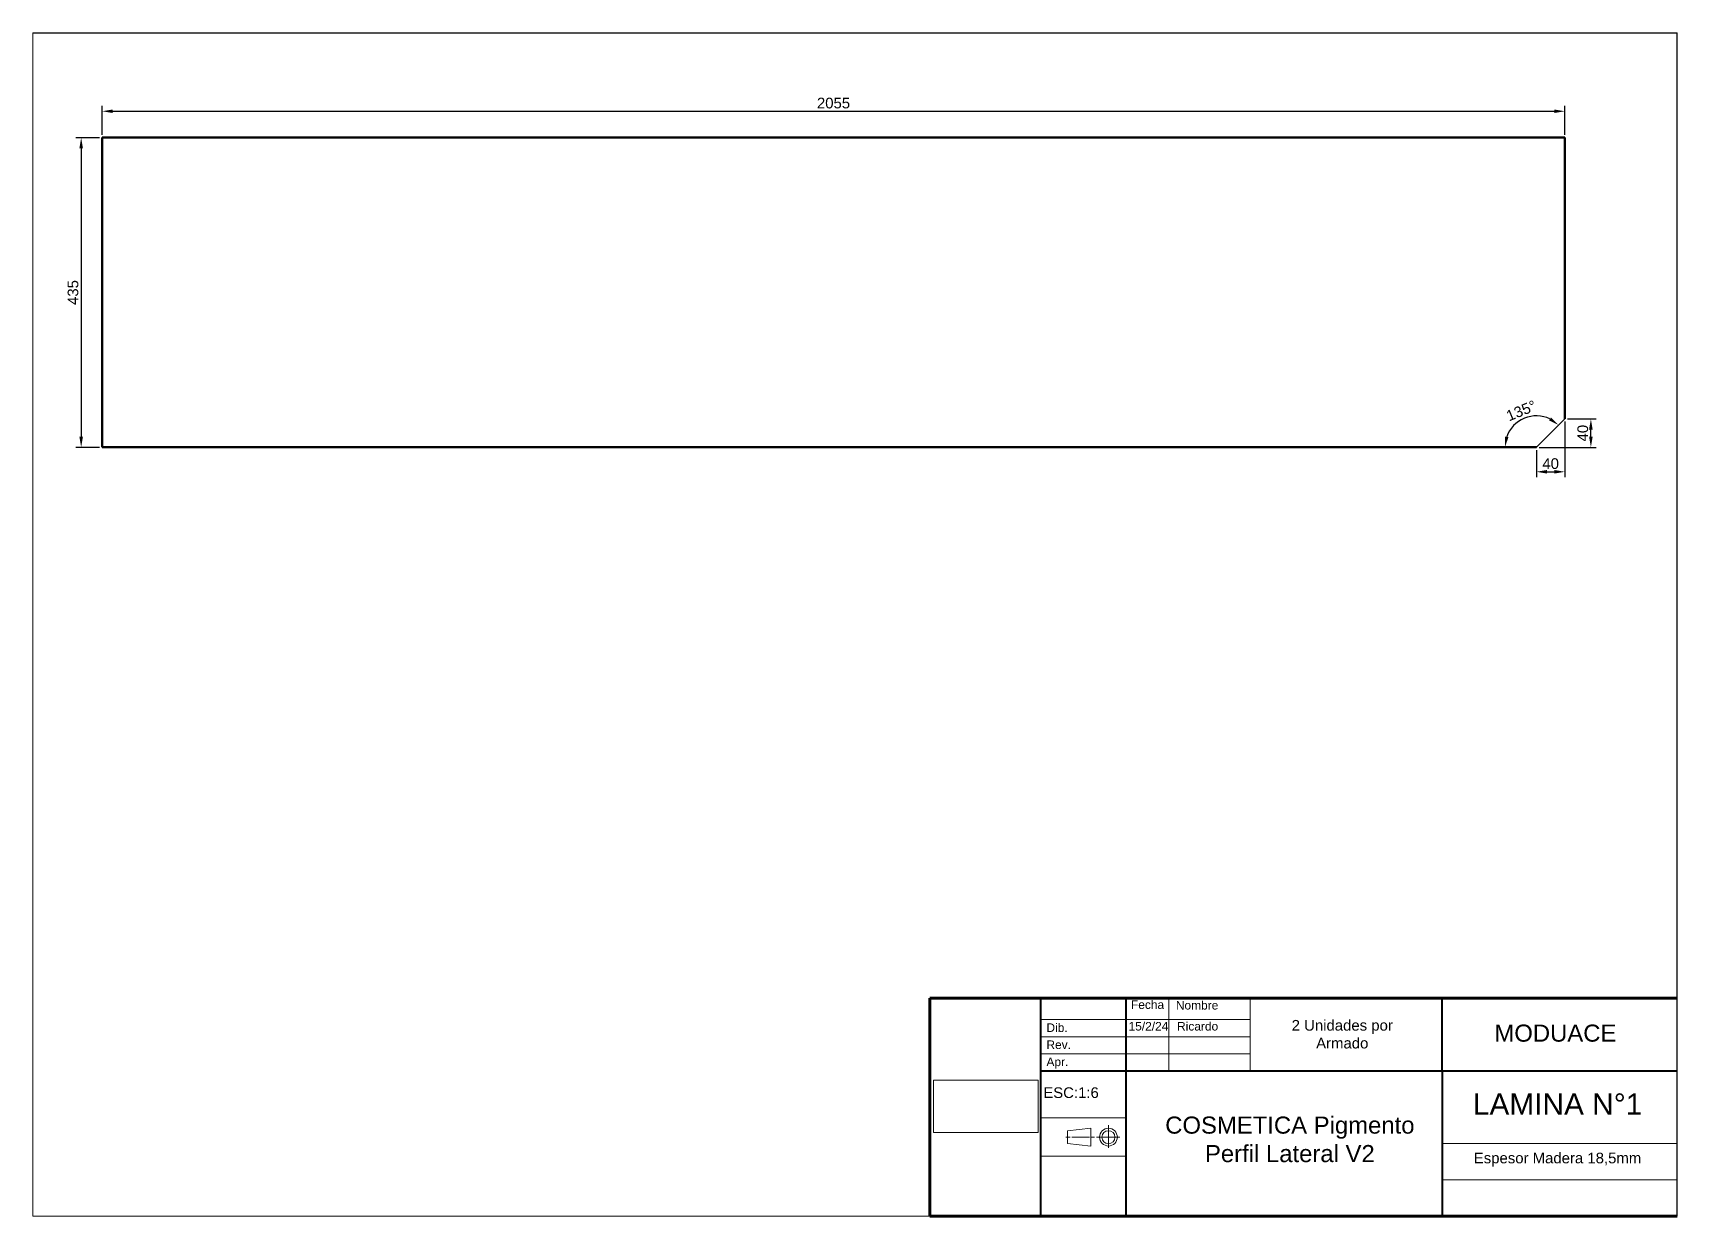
# Paper-space layout 'Lateral Madera V2' of a CAD drawing. Header units: millimetres. Extents: x 25 to 410, y 10 to 287.
# The model-space entities are those that its viewports show. They can reach past a viewport. Long polylines and large blocks are cut down to what shows.
import ezdxf

# ---------------------------------------------------------------- set-up
doc = ezdxf.new("R2010")
doc.units = ezdxf.units.MM
doc.layers.add('logo', color=7, linetype='Continuous', lineweight=13, true_color=0xffffff)
doc.layers.add('PDF4_Texto', color=7, linetype='Continuous')
doc.layers.add('Rotulo', color=7, linetype='Continuous', lineweight=20)
doc.styles.add('Annotative', font='arial.ttf')
doc.styles.add('PDF Arial', font='arial.ttf')
doc.styles.get("Standard").update_dxf_attribs({"font": 'arial.ttf'})
doc.dimstyles.new('ISO-25', dxfattribs={"dimtxt": 2.5, "dimasz": 2.5, "dimexe": 1.25, "dimexo": 0.625, "dimtad": 1, "dimtxsty": 'Standard', "dimcen": 2.5, "dimadec": 0, "dimazin": 0, "dimtfac": 1, "dimtmove": 0, "dimatfit": 3, "dimfxl": 1, "dimarcsym": 0})
picture_1 = doc.add_image_def('image1.jpg', size_in_pixel=(62, 31))

# ---------------------------------------------------------------- blocks, each defined once
blk = doc.blocks.new('*D347')
at = {"color": 0, "lineweight": -2, "transparency": 16777216}
for p, q in [((41.22, 263.1), (41.22, 269.91)), ((383.72, 263.1), (383.72, 269.91)), ((43.72, 268.66), (381.22, 268.66))]:
    blk.add_line(p, q, dxfattribs=at)
at = {"color": 0, "transparency": 16777216}
for points in [[(43.72, 269.07), (43.72, 268.24), (41.22, 268.66)], [(381.22, 269.07), (381.22, 268.24), (383.72, 268.66)]]:
    blk.add_solid(points, dxfattribs=at)
at = {"layer": 'Defpoints', "color": 0, "transparency": 16777216}
for p in [(383.72, 268.66), (41.22, 262.47), (383.72, 262.47)]:
    blk.add_point(p, dxfattribs=at)
at = {"color": 0, "transparency": 16777216, "insert": (212.47, 270.56), "char_height": 2.5, "attachment_point": 5}
blk.add_mtext('2055', dxfattribs=at)
blk = doc.blocks.new('*D348')
at = {"color": 0, "lineweight": -2, "transparency": 16777216}
for p, q in [((40.59, 262.47), (35.05, 262.47)), ((36.3, 259.97), (36.3, 192.47)), ((40.59, 189.97), (35.05, 189.97))]:
    blk.add_line(p, q, dxfattribs=at)
at = {"color": 0, "transparency": 16777216}
for points in [[(35.89, 259.97), (36.72, 259.97), (36.3, 262.47)], [(35.89, 192.47), (36.72, 192.47), (36.3, 189.97)]]:
    blk.add_solid(points, dxfattribs=at)
at = {"layer": 'Defpoints', "color": 0, "transparency": 16777216}
for p in [(41.22, 262.47), (36.3, 189.97), (41.22, 189.97)]:
    blk.add_point(p, dxfattribs=at)
at = {"color": 0, "transparency": 16777216, "insert": (34.4, 226.22), "char_height": 2.5, "attachment_point": 5, "rotation": 90}
blk.add_mtext('435', dxfattribs=at)
blk = doc.blocks.new('*D349')
at = {"color": 0, "lineweight": -2, "transparency": 16777216}
for p, q in [((383.72, 196.01), (383.72, 183)), ((377.05, 189.35), (377.05, 183)), ((379.55, 184.25), (381.22, 184.25))]:
    blk.add_line(p, q, dxfattribs=at)
at = {"color": 0, "transparency": 16777216}
for points in [[(379.55, 184.67), (379.55, 183.83), (377.05, 184.25)], [(381.22, 184.67), (381.22, 183.83), (383.72, 184.25)]]:
    blk.add_solid(points, dxfattribs=at)
at = {"layer": 'Defpoints', "color": 0, "transparency": 16777216}
for p in [(383.72, 196.64), (377.05, 189.97), (383.72, 184.25)]:
    blk.add_point(p, dxfattribs=at)
at = {"color": 0, "transparency": 16777216, "insert": (380.39, 186.15), "char_height": 2.5, "attachment_point": 5}
blk.add_mtext('40', dxfattribs=at)
blk = doc.blocks.new('*D350')
at = {"color": 0, "lineweight": -2, "transparency": 16777216}
for p, q in [((384.34, 196.64), (391.06, 196.64)), ((389.81, 192.47), (389.81, 194.14)), ((377.68, 189.97), (391.06, 189.97))]:
    blk.add_line(p, q, dxfattribs=at)
at = {"color": 0, "transparency": 16777216}
for points in [[(389.39, 194.14), (390.22, 194.14), (389.81, 196.64)], [(389.39, 192.47), (390.22, 192.47), (389.81, 189.97)]]:
    blk.add_solid(points, dxfattribs=at)
at = {"layer": 'Defpoints', "color": 0, "transparency": 16777216}
for p in [(383.72, 196.64), (389.81, 196.64), (377.05, 189.97)]:
    blk.add_point(p, dxfattribs=at)
at = {"color": 0, "transparency": 16777216, "insert": (387.91, 193.3), "char_height": 2.5, "attachment_point": 5, "rotation": 90}
blk.add_mtext('40', dxfattribs=at)
blk = doc.blocks.new('*D351')
at = {"color": 0, "lineweight": -2, "transparency": 16777216}
blk.add_arc((377.05, 189.97), 7.38, 64.5043, 160.4957, dxfattribs=at)
at = {"color": 0, "transparency": 16777216}
for points in [[(380.47, 196.97), (379.99, 196.29), (382.27, 195.19)], [(370.51, 192.36), (369.69, 192.5), (369.67, 189.97)]]:
    blk.add_solid(points, dxfattribs=at)
at = {"layer": 'Defpoints', "color": 0, "transparency": 16777216}
for p in [(377.05, 197.35), (383.72, 196.64), (41.22, 189.97), (377.05, 189.97), (377.05, 189.97)]:
    blk.add_point(p, dxfattribs=at)
at = {"color": 0, "transparency": 16777216, "insert": (373.5, 198.55), "char_height": 2.5, "attachment_point": 5, "rotation": 22.5}
blk.add_mtext('135°', dxfattribs=at)

msp = doc.modelspace()

# ---------------------------------------------------------------- linework, layer by layer
at = {"lineweight": 50}
for p, q in [((-410.7, -3386.4), (1644.3, -3386.4)), ((-410.7, -3821.4), (-410.7, -3386.4)), ((1644.3, -3386.4), (1644.3, -3781.4)), ((1604.3, -3821.4), (-410.7, -3821.4))]:
    msp.add_line(p, q, dxfattribs=at)
msp.add_line((1604.3, -3821.4), (1644.3, -3781.4))

psp = doc.layouts.new('Lateral Madera V2')

# ---------------------------------------------------------------- linework, layer by layer
for p in [(25, 287), (410, 10)]:
    psp.add_line(p, (410, 287))
at = {"layer": 'Rotulo', "lineweight": 60}
for p, q in [((235, 10), (235, 61)), ((235, 61), (410, 61)), ((235, 10), (410, 10))]:
    psp.add_line(p, q, dxfattribs=at)
at = {"layer": 'Rotulo', "lineweight": 40}
for p, q in [((261, 10), (261, 61)), ((281, 10), (281, 61)), ((355, 44), (355, 61)), ((261, 44), (410, 44)), ((355, 44), (355, 10))]:
    psp.add_line(p, q, dxfattribs=at)
at = {"layer": 'Rotulo', "lineweight": 20}
for p, q in [((291, 44), (291, 61)), ((310, 44), (310, 61)), ((261, 33), (281, 33)), ((355, 27), (410, 27)), ((261, 24), (281, 24)), ((355, 18.5), (410, 18.5))]:
    psp.add_line(p, q, dxfattribs=at)
at = {"layer": 'Rotulo'}
for p, q in [((261, 56), (310, 56)), ((261, 52), (310, 52)), ((261, 48), (310, 48)), ((276.8501, 31.3252), (276.8501, 25.977)), ((267.8627, 28.4819), (266.8632, 28.4819)), ((267.2757, 29.9978), (272.7188, 30.5578)), ((267.2757, 29.9978), (267.2757, 26.9659)), ((267.2757, 26.9659), (272.7188, 26.4059)), ((268.268, 28.4819), (272.4371, 28.4819)), ((272.7188, 30.5578), (272.7188, 26.4059)), ((273.6027, 28.4819), (272.7267, 28.4819)), ((274.0265, 28.4819), (279.5091, 28.4819)), ((410, 10), (25, 10))]:
    psp.add_line(p, q, dxfattribs=at)
for radius in [2.0759, 1.5159]:
    psp.add_circle((276.8501, 28.4819), radius, dxfattribs=at)

# ---------------------------------------------------------------- texts
at = {"insert": (381.9978, 23.2259), "char_height": 2.5, "attachment_point": 5}
psp.add_mtext_dynamic_manual_height_columns('Espesor Madera 18,5mm', width=55, gutter_width=12.5, heights=[0], dxfattribs=at)
at = {"layer": 'PDF4_Texto', "insert": (331.5904, 52.5649), "char_height": 2.500015, "width": 31.969617, "attachment_point": 5, "style": 'PDF Arial'}
psp.add_mtext('2 Unidades por Armado', dxfattribs=at)
at = {"layer": 'PDF4_Texto', "insert": (319.3233, 27.9436), "char_height": 4.000023, "attachment_point": 5, "style": 'PDF Arial'}
psp.add_mtext('COSMETICA Pigmento\\PPerfil Lateral V2', dxfattribs=at)
at = {"layer": 'Rotulo', "attachment_point": 1}
for s, insert, char_height, width in [('{\\fArial|b0|i0|c0|p0;\\H0.6667x;Fecha}', (282.1199, 60.5), 3, 19.13511), ('{\\fArial|b0|i0|c0|p0;\\H0.6667x;Nombre}', (292.6299, 60.3589), 3, 19.13511), ('{\\fArial|b0|i0|c0|p0;Dib.}', (262.3269, 55.1166), 2, 18.575986), ('15/2/24', (281.5527, 55.4433), 2, 36.644615), ('Ricardo', (292.9138, 55.4433), 2, 36.644615), ('{\\fArial|b0|i0|c0|p0;MODUACE}', (367.2239, 54.8416), 4, 58.901736), ('{\\fArial|b0|i0|c0|p0;Rev.}', (262.3269, 51.1166), 2, 18.575986), ('{\\fArial|b0|i0|c0|p0;Apr.}', (262.3269, 47.1166), 2, 18.575986), ('ESC:1:6', (261.5864, 40.1521), 2.5, 17.499369)]:
    psp.add_mtext(s, dxfattribs=dict(at, insert=insert, char_height=char_height, width=width))
at = {"layer": 'Rotulo', "insert": (362.1798, 38.7143), "char_height": 5, "width": 53.740761, "attachment_point": 1, "style": 'Annotative'}
psp.add_mtext('\\pxql;LAMINA N°1', dxfattribs=at)

# ---------------------------------------------------------------- dimensions: what is measured, and where the dimension line sits
dim = psp.add_linear_dim(base=(383.7188, 268.658), p1=(41.2188, 262.4705), p2=(383.7188, 262.4705), dimstyle='ISO-25', override={"dimlfac": -6})
dim.commit()
dim.dimension.update_dxf_attribs({"geometry": '*D347', "text_midpoint": (212.4688, 268.658), "dimtype": 160})
dim = psp.add_linear_dim(base=(36.3018, 189.9705), p1=(41.2188, 262.4705), p2=(41.2188, 189.9705), angle=90, dimstyle='ISO-25', override={"dimlfac": -6})
dim.commit()
dim.dimension.update_dxf_attribs({"geometry": '*D348', "text_midpoint": (34.3995, 226.2205)})
dim = psp.add_angular_dim_2l(base=(377.0521, 197.3501), line1=((377.0521, 189.9705), (41.2188, 189.9705)), line2=((377.0521, 189.9705), (383.7188, 196.6372)), dimstyle='ISO-25')
dim.commit()
dim.dimension.update_dxf_attribs({"geometry": '*D351', "text_midpoint": (373.5001, 198.5459)})
dim = psp.add_linear_dim(base=(383.7188, 184.25), p1=(377.0521, 189.9705), p2=(383.7188, 196.6372), dimstyle='ISO-25', override={"dimlfac": -6})
dim.commit()
dim.dimension.update_dxf_attribs({"geometry": '*D349', "text_midpoint": (380.3855, 186.1514)})
dim = psp.add_linear_dim(base=(389.8076, 196.6372), p1=(377.0521, 189.9705), p2=(383.7188, 196.6372), angle=90, text='40', dimstyle='ISO-25')
dim.commit()
dim.dimension.update_dxf_attribs({"geometry": '*D350', "text_midpoint": (387.9061, 193.3039)})

# ---------------------------------------------------------------- pictures from other files: only their frames are drawn
at = {"layer": 'logo'}
image = psp.add_image(picture_1, insert=(235.9068, 29.6084), size_in_units=(24.4925, 12.2462), dxfattribs=at)
image.dxf.flags = 7

# ---------------------------------------------------------------- viewports
at = {"layer": '0'}
psp.add_viewport(center=(217.5, 148.5), size=(385, 277), view_center_point=(646.9582, -4070.2643), view_height=1662.000053, dxfattribs=at)

doc.saveas('drawing.dxf')
